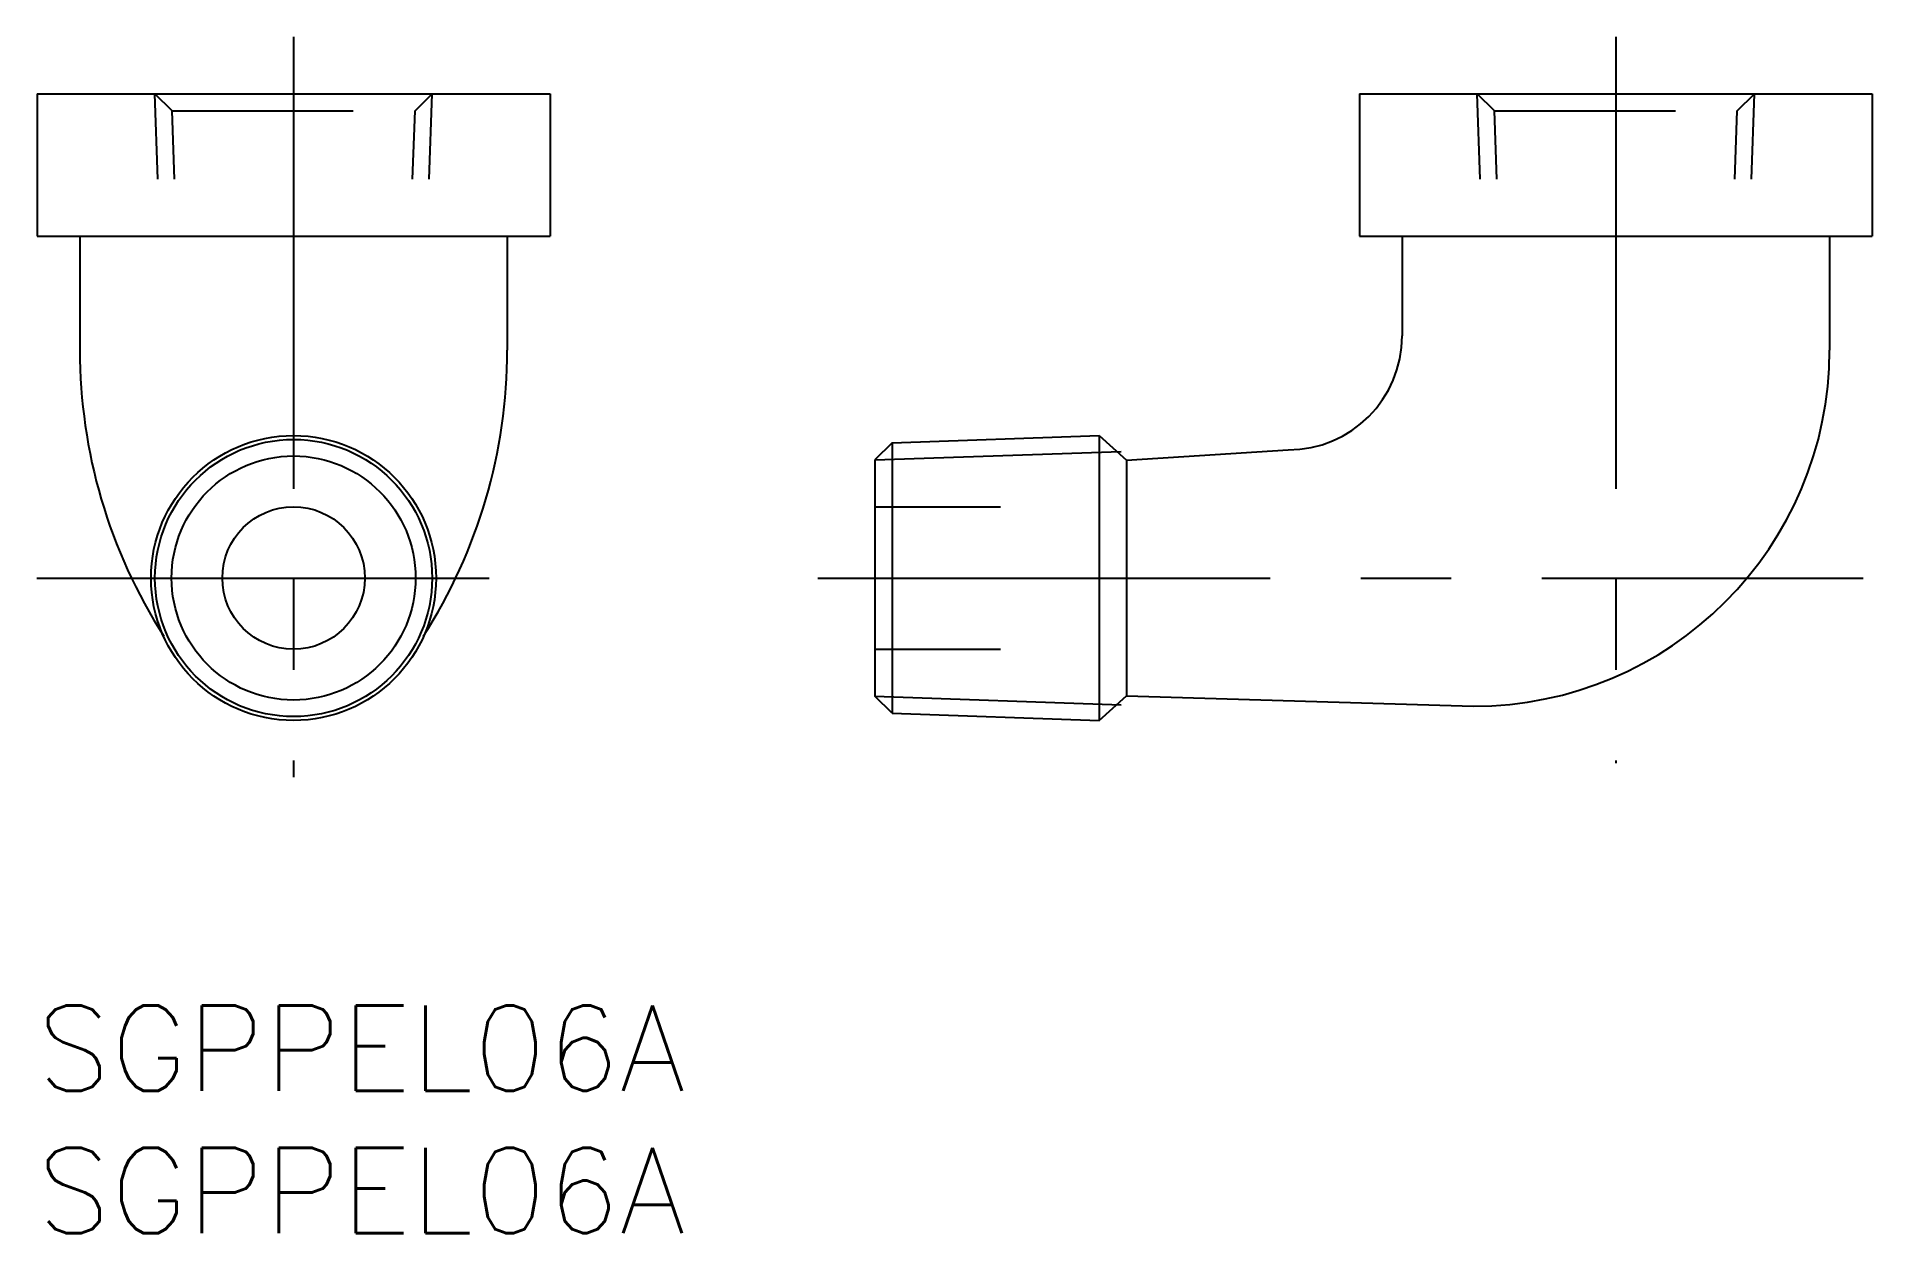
# Model space of a CAD drawing. Extents: x 0 to 64.4, y -8 to 34.
import ezdxf

# ---------------------------------------------------------------- set-up
doc = ezdxf.new("R2010")
doc.units = 0
doc.header["$LTSCALE"] = 0.5
doc.linetypes.add('CENTER', pattern=[50.8, 31.75, -6.35, 6.35, -6.35])
doc.linetypes.add('DASHED', pattern=[19.05, 12.7, -6.35])
for name, color, linetype in [('MSM_CENTER', 1, 'CENTER'), ('MSM_CONTINUOUS', 7, 'CONTINUOUS'), ('MSM_DASHED', 4, 'DASHED'), ('MSM_NARROW', 5, 'CONTINUOUS'), ('MSM_PART_NUMBER', 7, 'CONTINUOUS')]:
    doc.layers.add(name, color=color, linetype=linetype)
doc.styles.get("Standard").update_dxf_attribs({"font": 'txt.shx', "height": 3, "bigfont": 'bigfont.shx'})

# ---------------------------------------------------------------- blocks, each defined once
blk = doc.blocks.new('*U7')
at = {"layer": 'MSM_PART_NUMBER'}
blk.add_text('SGPPEL06A', height=3, dxfattribs=at).set_placement((0, -3))
blk = doc.blocks.new('*U8')
at = {"layer": 'MSM_PART_NUMBER'}
blk.add_text('SGPPEL06A', height=3, dxfattribs=at).set_placement((0, -8))

msp = doc.modelspace()

# ---------------------------------------------------------------- linework, layer by layer
at = {"layer": 'MSM_CENTER'}
for p, q in [((9, 34), (9, 8.011)), ((55.402, 34), (55.402, 8.5)), ((-0.014, 15), (18.014, 15)), ((27.402, 15), (64.078, 15))]:
    msp.add_line(p, q, dxfattribs=at)
at = {"layer": 'MSM_CONTINUOUS'}
for p, q in [((0, 32), (18, 32)), ((0, 32), (0, 27)), ((18, 32), (18, 27)), ((46.402, 32), (64.402, 32)), ((46.402, 32), (46.402, 27)), ((64.402, 32), (64.402, 27)), ((0, 27), (18, 27)), ((1.5, 27), (1.5, 23)), ((16.5, 27), (16.5, 23)), ((46.402, 27), (64.402, 27)), ((47.902, 27), (47.902, 23.5)), ((62.902, 27), (62.902, 23)), ((30.004, 19.746), (37.266, 20)), ((37.266, 20), (38.224, 19.134)), ((37.266, 20), (37.266, 10)), ((30.004, 19.746), (29.402, 19.144)), ((30.004, 19.746), (30.004, 10.254)), ((38.224, 19.134), (43.902, 19.5)), ((29.402, 19.144), (29.402, 10.856)), ((38.224, 19.134), (38.224, 10.866)), ((30.004, 10.254), (29.402, 10.856)), ((37.266, 10), (38.224, 10.866)), ((38.224, 10.866), (50.402, 10.5)), ((30.004, 10.254), (37.266, 10))]:
    msp.add_line(p, q, dxfattribs=at)
for radius in [5, 4.864, 2.5]:
    msp.add_circle((9, 15), radius, dxfattribs=at)
for centre, radius, start, end in [((43.902, 23.5), 4, 270, 0), ((20.082, 23), 18.582, 180, 212.71048), ((-2.082, 23), 18.582, 327.28952, 0), ((50.402, 23), 12.5, 270, 0)]:
    msp.add_arc(centre, radius, start, end, dxfattribs=at)
at = {"layer": 'MSM_DASHED'}
for p, q in [((4.241, 29), (4.136, 32)), ((4.738, 31.398), (4.136, 32)), ((13.262, 31.398), (13.864, 32)), ((13.759, 29), (13.864, 32)), ((51.14, 31.398), (50.538, 32)), ((50.643, 29), (50.538, 32)), ((59.664, 31.398), (60.266, 32)), ((60.161, 29), (60.266, 32)), ((4.822, 29), (4.738, 31.398)), ((4.738, 31.398), (13.262, 31.398)), ((13.178, 29), (13.262, 31.398)), ((51.14, 31.398), (59.664, 31.398)), ((51.224, 29), (51.14, 31.398)), ((59.58, 29), (59.664, 31.398)), ((29.402, 17.5), (33.813, 17.5)), ((29.402, 12.5), (33.813, 12.5))]:
    msp.add_line(p, q, dxfattribs=at)
at = {"layer": 'MSM_NARROW'}
for p, q in [((29.402, 19.144), (38.047, 19.446)), ((29.402, 10.856), (38.047, 10.554))]:
    msp.add_line(p, q, dxfattribs=at)
msp.add_circle((9, 15), 4.283, dxfattribs=at)

# ---------------------------------------------------------------- block references
at = {"layer": 'MSM_CONTINUOUS'}
for name in ['*U7', '*U8']:
    msp.add_blockref(name, (0, 0), dxfattribs=at)

doc.saveas('drawing.dxf')
